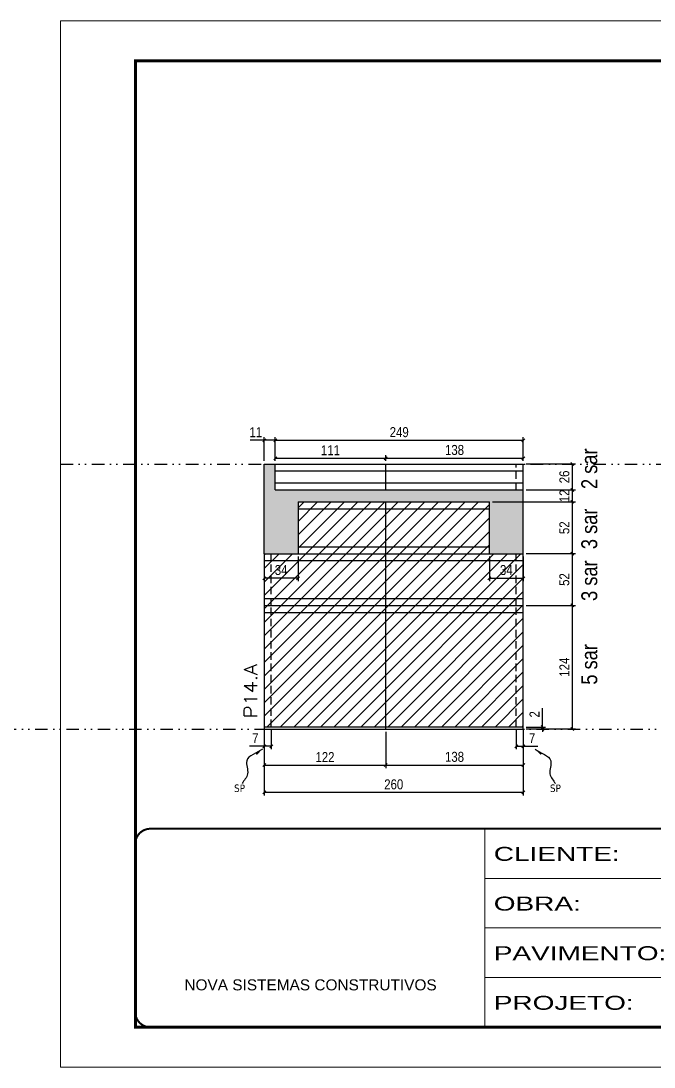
# Model space of a CAD drawing. Extents: x 13513 to 27878, y -21631 to 6985.
# Drawn here: x 19142 to 19778, y 3638 to 4688 of the extents above; entities that cross this region are included whole.
import ezdxf

# ---------------------------------------------------------------- set-up
doc = ezdxf.new("R2010")
doc.units = 0
for name, pattern in [('CONTINUO', [0]), ('DASHED', [0.75, 0.5, -0.25]), ('DIVIDE2', [0.625, 0.25, -0.125, 0, -0.125, 0, -0.125]), ('HIDDEN', [0.375, 0.25, -0.125])]:
    doc.linetypes.add(name, pattern=pattern)
for name, color, linetype in [('COTA', 241, 'Continuous'), ('NOMENCLATURA', 7, 'Continuous'), ('Nível', 160, 'Continuous'), ('Painéis', 200, 'Continuous'), ('SARR_2.2x7', 40, 'Continuous'), ('Sarrafo de Pressão', 42, 'HIDDEN'), ('texto', 7, 'Continuous')]:
    doc.layers.add(name, color=color, linetype=linetype)
for name, color, linetype, lineweight in [('Folhas', 255, 'Continuous', 9), ('Hachura', 251, 'Continuous', 9), ('SARRAFO DE PRESSAO', 251, 'DASHED', 9), ('Texto Seção', 7, 'Continuous', 15)]:
    doc.layers.add(name, color=color, linetype=linetype, lineweight=lineweight)
doc.styles.add('ARIAL', font='arial.ttf')
doc.styles.add('ARIAL_NARROW', font='ARIALN.TTF', dxfattribs={"height": 0.2})
doc.styles.add('COTA TECNICA', font='techl___.ttf', dxfattribs={"height": 10})
doc.styles.add('COTA TECNICA-50', font='techl___.ttf', dxfattribs={"height": 10})
doc.styles.add('REGUA-120', font='ROMANS.shx', dxfattribs={"height": 15})
doc.styles.get("Standard").update_dxf_attribs({"font": 'arial.ttf'})
doc.styles.add('Tecnologia', font='')
doc.styles.get('Tecnologia').set_extended_font_data('Forgotten Futurist')
doc.dimstyles.new('COTA PAINEL-50', dxfattribs={"dimtxt": 10, "dimasz": 3, "dimexe": 3, "dimexo": 3, "dimgap": 3, "dimtad": 1, "dimdec": 1, "dimzin": 12, "dimdsep": 46, "dimtxsty": 'COTA TECNICA-50', "dimblk1": 'OBLIQUE', "dimblk2": 'OBLIQUE', "dimsah": 1, "dimcen": 0.9, "dimclrd": 4, "dimclre": 4, "dimclrt": 240, "dimadec": 1, "dimazin": 3, "dimtfac": 1, "dimtdec": 1, "dimtmove": 0, "dimatfit": 3, "dimfxl": 1, "dimtolj": 1, "dimtzin": 12, "dimarcsym": 0})
doc.dimstyles.new('PAINEL', dxfattribs={"dimtxt": 10, "dimasz": 3, "dimexe": 3, "dimexo": 3, "dimgap": 3, "dimtad": 1, "dimdec": 1, "dimzin": 12, "dimdsep": 46, "dimtxsty": 'COTA TECNICA', "dimblk1": 'OBLIQUE', "dimblk2": 'OBLIQUE', "dimsah": 1, "dimcen": 0.9, "dimclrd": 4, "dimclre": 4, "dimclrt": 240, "dimadec": 1, "dimazin": 3, "dimtfac": 1, "dimtdec": 1, "dimtmove": 0, "dimatfit": 3, "dimfxl": 1, "dimtolj": 1, "dimtzin": 12, "dimarcsym": 0})
doc.dimstyles.get("Standard").update_dxf_attribs({"dimtxt": 0.18, "dimasz": 0.18, "dimexe": 0.18, "dimexo": 0.0625, "dimgap": 0.09, "dimtad": 0, "dimtih": 1, "dimtoh": 1, "dimdec": 4, "dimzin": 0, "dimdsep": 46, "dimtxsty": 'Standard', "dimcen": 0.09, "dimadec": 0, "dimazin": 0, "dimtfac": 1, "dimtdec": 4, "dimtofl": 0, "dimtmove": 0, "dimatfit": 3, "dimfxl": 1, "dimtolj": 1, "dimtzin": 0, "dimarcsym": 0})

# ---------------------------------------------------------------- blocks, each defined once
blk = doc.blocks.new('9999999999')
at = {"color": 30, "linetype": 'CONTINUO'}
for p, q in [((98564.6, 34230.2), (98564.6, 34429.4)), ((98564.6, 34379.6), (99584, 34379.6)), ((98564.6, 34329.8), (99488, 34329.8)), ((99584, 34329.8), (99488, 34329.8)), ((99488, 34329.8), (99488, 34230.2)), ((98564.6, 34280), (99488, 34280))]:
    blk.add_line(p, q, dxfattribs=at)
at = {"color": 30, "linetype": 'CONTINUO', "const_width": 2}
blk.add_lwpolyline([(99584, 34230.2), (99584, 34414.4, 0.414214), (99569, 34429.4), (98229, 34429.4, 0.414214), (98214, 34414.4), (98214, 34245.2, 0.414214), (98229, 34230.2), (99584, 34230.2)], format="xyb", dxfattribs=at)
at = {"layer": 'Folhas'}
blk.add_lwpolyline([(98139, 34190.2), (99624, 34190.2), (99624, 35240.2), (98139, 35240.2)], close=True, dxfattribs=at)
at = {"layer": 'Folhas', "color": 30, "const_width": 3}
blk.add_lwpolyline([(98214, 34230.2), (99584, 34230.2), (99584, 35200.2), (98214, 35200.2)], close=True, dxfattribs=at)
at = {"color": 7, "linetype": 'Continuous', "ltscale": 5, "style": 'ARIAL'}
for s, height, p in [('SKR', 15.48, (98837.7, 34393.1)), ('LEAF LOEFGREN', 15.483, (98837.7, 34343.3)), ('2° SUBSOLO INFERIOR', 15.483, (98837.7, 34293.5)), ('NOVA SISTEMAS CONSTRUTIVOS', 11.059, (98263.2, 34267.2)), ('PILARES', 15.48, (98837.7, 34243.7))]:
    blk.add_text(s, height=height, dxfattribs=at).set_placement(p)
at = {"layer": 'Folhas', "color": 7, "style": 'Tecnologia', "width": 1.5}
for s, p in [('CLIENTE:', (98573.7, 34397.2)), ('OBRA:', (98573.7, 34347.3)), ('PAVIMENTO:', (98573.7, 34297.5)), ('PROJETO:', (98573.7, 34247.7))]:
    blk.add_text(s, height=14, dxfattribs=at).set_placement(p)
blk = doc.blocks.new('_Oblique')
at = {"color": 0, "linetype": 'ByBlock', "lineweight": -2}
blk.add_line((-0.5, -0.5), (0.5, 0.5), dxfattribs=at)
blk = doc.blocks.new('*D1156')
at = {"layer": 'COTA', "color": 4, "lineweight": -2, "transparency": 16777216}
for p, q in [((19386.3, 3975.9), (19386.3, 3910.2)), ((19646.3, 3975.9), (19646.3, 3910.2)), ((19646.3, 3913.2), (19386.3, 3913.2))]:
    blk.add_line(p, q, dxfattribs=at)
at = {"layer": 'Defpoints', "color": 0, "transparency": 16777216}
for p in [(19386.3, 3978.9), (19646.3, 3978.9), (19386.3, 3913.2)]:
    blk.add_point(p, dxfattribs=at)
at = {"layer": 'COTA', "color": 4, "lineweight": -2, "transparency": 16777216, "xscale": 3, "yscale": 3, "zscale": 3, "rotation": 180}
blk.add_blockref('_Oblique', (19386.3, 3913.2), dxfattribs=at)
at = {"layer": 'COTA', "color": 4, "lineweight": -2, "transparency": 16777216, "xscale": 3, "yscale": 3, "zscale": 3}
blk.add_blockref('_Oblique', (19646.3, 3913.2), dxfattribs=at)
at = {"layer": 'COTA', "color": 240, "transparency": 16777216, "insert": (19516.3, 3921.3), "char_height": 10, "attachment_point": 5, "style": 'COTA TECNICA'}
blk.add_mtext('\\A1;260', dxfattribs=at)
blk = doc.blocks.new('*D1157')
at = {"layer": 'COTA', "color": 4, "lineweight": -2, "transparency": 16777216}
for p, q in [((19639.3, 3975.9), (19639.3, 3956.6)), ((19646.3, 3973.9), (19646.3, 3956.6)), ((19639.3, 3959.6), (19646.3, 3959.6)), ((19646.3, 3959.6), (19661, 3959.6))]:
    blk.add_line(p, q, dxfattribs=at)
at = {"layer": 'Defpoints', "color": 0, "transparency": 16777216}
for p in [(19639.3, 3978.9), (19646.3, 3976.9), (19646.3, 3959.6)]:
    blk.add_point(p, dxfattribs=at)
at = {"layer": 'COTA', "color": 4, "lineweight": -2, "transparency": 16777216, "xscale": 3, "yscale": 3, "zscale": 3, "rotation": 180}
blk.add_blockref('_Oblique', (19639.3, 3959.6), dxfattribs=at)
at = {"layer": 'COTA', "color": 4, "lineweight": -2, "transparency": 16777216, "xscale": 3, "yscale": 3, "zscale": 3}
blk.add_blockref('_Oblique', (19646.3, 3959.6), dxfattribs=at)
at = {"layer": 'COTA', "color": 240, "transparency": 16777216, "insert": (19655.2, 3967.7), "char_height": 10, "attachment_point": 5, "style": 'COTA TECNICA-50'}
blk.add_mtext('\\A1;7', dxfattribs=at)
blk = doc.blocks.new('*D1158')
at = {"layer": 'COTA', "color": 4, "lineweight": -2, "transparency": 16777216}
for p, q in [((19386.3, 3973.9), (19386.3, 3956.6)), ((19393.3, 3975.9), (19393.3, 3956.6)), ((19386.3, 3959.6), (19371.6, 3959.6)), ((19393.3, 3959.6), (19386.3, 3959.6))]:
    blk.add_line(p, q, dxfattribs=at)
at = {"layer": 'Defpoints', "color": 0, "transparency": 16777216}
for p in [(19386.3, 3976.9), (19393.3, 3978.9), (19386.3, 3959.6)]:
    blk.add_point(p, dxfattribs=at)
at = {"layer": 'COTA', "color": 4, "lineweight": -2, "transparency": 16777216, "xscale": 3, "yscale": 3, "zscale": 3, "rotation": 180}
blk.add_blockref('_Oblique', (19386.3, 3959.6), dxfattribs=at)
at = {"layer": 'COTA', "color": 4, "lineweight": -2, "transparency": 16777216, "xscale": 3, "yscale": 3, "zscale": 3}
blk.add_blockref('_Oblique', (19393.3, 3959.6), dxfattribs=at)
at = {"layer": 'COTA', "color": 240, "transparency": 16777216, "insert": (19377.4, 3967.7), "char_height": 10, "attachment_point": 5, "style": 'COTA TECNICA-50'}
blk.add_mtext('\\A1;7', dxfattribs=at)
blk = doc.blocks.new('*D1159')
at = {"layer": 'COTA', "color": 4, "lineweight": -2, "transparency": 16777216}
for p, q in [((19665.6, 3978.9), (19665.6, 3997.7)), ((19649.3, 3978.9), (19668.6, 3978.9)), ((19649.3, 3976.9), (19668.6, 3976.9)), ((19665.6, 3976.9), (19665.6, 3978.9)), ((19665.6, 3976.9), (19665.6, 3973.9))]:
    blk.add_line(p, q, dxfattribs=at)
at = {"layer": 'Defpoints', "color": 0, "transparency": 16777216}
for p in [(19646.3, 3978.9), (19646.3, 3976.9), (19665.6, 3976.9)]:
    blk.add_point(p, dxfattribs=at)
at = {"layer": 'COTA', "color": 4, "lineweight": -2, "transparency": 16777216, "xscale": 3, "yscale": 3, "zscale": 3}
for p, rotation in [((19665.6, 3978.9), 270), ((19665.6, 3976.9), 90)]:
    blk.add_blockref('_Oblique', p, dxfattribs=dict(at, rotation=rotation))
at = {"layer": 'COTA', "color": 240, "transparency": 16777216, "insert": (19657.6, 3991.6), "char_height": 10, "attachment_point": 5, "rotation": 90, "style": 'COTA TECNICA-50'}
blk.add_mtext('\\A1;2', dxfattribs=at)
blk = doc.blocks.new('*D1168')
at = {"layer": 'COTA', "color": 4, "linetype": 'ByBlock', "lineweight": -2, "transparency": 16777216}
for p, q in [((19649.3, 4100.9), (19698.7, 4100.9)), ((19695.7, 3976.9), (19695.7, 4100.9)), ((19649.3, 3976.9), (19698.7, 3976.9))]:
    blk.add_line(p, q, dxfattribs=at)
at = {"layer": 'Defpoints', "color": 0, "linetype": 'ByBlock', "transparency": 16777216}
for p in [(19646.3, 4100.9), (19695.7, 4100.9), (19646.3, 3976.9)]:
    blk.add_point(p, dxfattribs=at)
at = {"layer": 'COTA', "color": 4, "linetype": 'ByBlock', "lineweight": -2, "transparency": 16777216, "xscale": 3, "yscale": 3, "zscale": 3}
for p, rotation in [((19695.7, 4100.9), 90), ((19695.7, 3976.9), 270)]:
    blk.add_blockref('_Oblique', p, dxfattribs=dict(at, rotation=rotation))
at = {"layer": 'COTA', "color": 240, "linetype": 'ByBlock', "transparency": 16777216, "insert": (19687.6, 4038.9), "char_height": 10, "attachment_point": 5, "rotation": 90, "style": 'COTA TECNICA'}
blk.add_mtext('\\A1;124', dxfattribs=at)
blk = doc.blocks.new('*D1169')
at = {"layer": 'COTA', "color": 4, "linetype": 'ByBlock', "lineweight": -2, "transparency": 16777216}
for p, q in [((19649.3, 4100.9), (19698.7, 4100.9)), ((19695.7, 3976.9), (19695.7, 4100.9)), ((19649.3, 3976.9), (19698.7, 3976.9))]:
    blk.add_line(p, q, dxfattribs=at)
at = {"layer": 'Defpoints', "color": 0, "linetype": 'ByBlock', "transparency": 16777216}
for p in [(19646.3, 4100.9), (19695.7, 4100.9), (19646.3, 3976.9)]:
    blk.add_point(p, dxfattribs=at)
at = {"layer": 'COTA', "color": 4, "linetype": 'ByBlock', "lineweight": -2, "transparency": 16777216, "xscale": 3, "yscale": 3, "zscale": 3}
for p, rotation in [((19695.7, 4100.9), 90), ((19695.7, 3976.9), 270)]:
    blk.add_blockref('_Oblique', p, dxfattribs=dict(at, rotation=rotation))
at = {"layer": 'COTA', "color": 240, "linetype": 'ByBlock', "transparency": 16777216, "insert": (19687.6, 4038.9), "char_height": 10, "attachment_point": 5, "rotation": 90, "style": 'COTA TECNICA'}
blk.add_mtext('\\A1;124', dxfattribs=at)
blk = doc.blocks.new('*D1170')
at = {"layer": 'COTA', "color": 4, "lineweight": -2, "transparency": 16777216}
for p, q in [((19508.3, 3973.9), (19508.3, 3937.7)), ((19646.3, 3973.9), (19646.3, 3937.7)), ((19508.3, 3940.7), (19646.3, 3940.7))]:
    blk.add_line(p, q, dxfattribs=at)
at = {"layer": 'Defpoints', "color": 0, "transparency": 16777216}
for p in [(19508.3, 3976.9), (19646.3, 3976.9), (19646.3, 3940.7)]:
    blk.add_point(p, dxfattribs=at)
at = {"layer": 'COTA', "color": 4, "lineweight": -2, "transparency": 16777216, "xscale": 3, "yscale": 3, "zscale": 3, "rotation": 180}
blk.add_blockref('_Oblique', (19508.3, 3940.7), dxfattribs=at)
at = {"layer": 'COTA', "color": 4, "lineweight": -2, "transparency": 16777216, "xscale": 3, "yscale": 3, "zscale": 3}
blk.add_blockref('_Oblique', (19646.3, 3940.7), dxfattribs=at)
at = {"layer": 'COTA', "color": 240, "transparency": 16777216, "insert": (19577.3, 3948.9), "char_height": 10, "attachment_point": 5, "style": 'COTA TECNICA'}
blk.add_mtext('\\A1;138', dxfattribs=at)
blk = doc.blocks.new('*D1171')
at = {"layer": 'COTA', "color": 4, "lineweight": -2, "transparency": 16777216}
for p, q in [((19386.3, 3973.9), (19386.3, 3937.7)), ((19508.3, 3973.9), (19508.3, 3937.7)), ((19386.3, 3940.7), (19508.3, 3940.7))]:
    blk.add_line(p, q, dxfattribs=at)
at = {"layer": 'Defpoints', "color": 0, "transparency": 16777216}
for p in [(19386.3, 3976.9), (19508.3, 3976.9), (19508.3, 3940.7)]:
    blk.add_point(p, dxfattribs=at)
at = {"layer": 'COTA', "color": 4, "lineweight": -2, "transparency": 16777216, "xscale": 3, "yscale": 3, "zscale": 3, "rotation": 180}
blk.add_blockref('_Oblique', (19386.3, 3940.7), dxfattribs=at)
at = {"layer": 'COTA', "color": 4, "lineweight": -2, "transparency": 16777216, "xscale": 3, "yscale": 3, "zscale": 3}
blk.add_blockref('_Oblique', (19508.3, 3940.7), dxfattribs=at)
at = {"layer": 'COTA', "color": 240, "transparency": 16777216, "insert": (19447.3, 3948.7), "char_height": 10, "attachment_point": 5, "style": 'COTA TECNICA'}
blk.add_mtext('\\A1;122', dxfattribs=at)
blk = doc.blocks.new('*D1176')
at = {"layer": 'COTA', "color": 4, "lineweight": -2, "transparency": 16777216}
for p, q in [((19649.3, 4152.9), (19698.7, 4152.9)), ((19695.7, 4100.9), (19695.7, 4152.9)), ((19649.3, 4100.9), (19698.7, 4100.9))]:
    blk.add_line(p, q, dxfattribs=at)
at = {"layer": 'Defpoints', "color": 0, "transparency": 16777216}
for p in [(19646.3, 4152.9), (19695.7, 4152.9), (19646.3, 4100.9)]:
    blk.add_point(p, dxfattribs=at)
at = {"layer": 'COTA', "color": 4, "lineweight": -2, "transparency": 16777216, "xscale": 3, "yscale": 3, "zscale": 3}
for p, rotation in [((19695.7, 4152.9), 90), ((19695.7, 4100.9), 270)]:
    blk.add_blockref('_Oblique', p, dxfattribs=dict(at, rotation=rotation))
at = {"layer": 'COTA', "color": 240, "transparency": 16777216, "insert": (19687.6, 4126.9), "char_height": 10, "attachment_point": 5, "rotation": 90, "style": 'COTA TECNICA'}
blk.add_mtext('\\A1;52', dxfattribs=at)
blk = doc.blocks.new('*D1177')
at = {"layer": 'COTA', "color": 4, "lineweight": -2, "transparency": 16777216}
for p, q in [((19649.3, 4216.9), (19698.7, 4216.9)), ((19695.7, 4204.9), (19695.7, 4216.9)), ((19615.3, 4204.9), (19698.7, 4204.9))]:
    blk.add_line(p, q, dxfattribs=at)
at = {"layer": 'Defpoints', "color": 0, "transparency": 16777216}
for p in [(19646.3, 4216.9), (19695.7, 4216.9), (19612.3, 4204.9)]:
    blk.add_point(p, dxfattribs=at)
at = {"layer": 'COTA', "color": 4, "lineweight": -2, "transparency": 16777216, "xscale": 3, "yscale": 3, "zscale": 3}
for p, rotation in [((19695.7, 4216.9), 90), ((19695.7, 4204.9), 270)]:
    blk.add_blockref('_Oblique', p, dxfattribs=dict(at, rotation=rotation))
at = {"layer": 'COTA', "color": 240, "transparency": 16777216, "insert": (19687.6, 4210.9), "char_height": 10, "attachment_point": 5, "rotation": 90, "style": 'COTA TECNICA'}
blk.add_mtext('\\A1;12', dxfattribs=at)
blk = doc.blocks.new('*D1178')
at = {"layer": 'COTA', "color": 4, "lineweight": -2, "transparency": 16777216}
for p, q in [((19649.3, 4242.9), (19698.7, 4242.9)), ((19695.7, 4216.9), (19695.7, 4242.9)), ((19649.3, 4216.9), (19698.7, 4216.9))]:
    blk.add_line(p, q, dxfattribs=at)
at = {"layer": 'Defpoints', "color": 0, "transparency": 16777216}
for p in [(19646.3, 4242.9), (19695.7, 4242.9), (19646.3, 4216.9)]:
    blk.add_point(p, dxfattribs=at)
at = {"layer": 'COTA', "color": 4, "lineweight": -2, "transparency": 16777216, "xscale": 3, "yscale": 3, "zscale": 3}
for p, rotation in [((19695.7, 4242.9), 90), ((19695.7, 4216.9), 270)]:
    blk.add_blockref('_Oblique', p, dxfattribs=dict(at, rotation=rotation))
at = {"layer": 'COTA', "color": 240, "transparency": 16777216, "insert": (19687.6, 4229.9), "char_height": 10, "attachment_point": 5, "rotation": 90, "style": 'COTA TECNICA'}
blk.add_mtext('\\A1;26', dxfattribs=at)
blk = doc.blocks.new('*D1179')
at = {"layer": 'COTA', "color": 4, "lineweight": -2, "transparency": 16777216}
for p, q in [((19386.3, 4266.7), (19372.2, 4266.7)), ((19386.3, 4245.9), (19386.3, 4269.7)), ((19397.3, 4266.7), (19386.3, 4266.7)), ((19397.3, 4245.9), (19397.3, 4269.7))]:
    blk.add_line(p, q, dxfattribs=at)
at = {"layer": 'Defpoints', "color": 0, "transparency": 16777216}
for p in [(19386.3, 4266.7), (19386.3, 4242.9), (19397.3, 4242.9)]:
    blk.add_point(p, dxfattribs=at)
at = {"layer": 'COTA', "color": 4, "lineweight": -2, "transparency": 16777216, "xscale": 3, "yscale": 3, "zscale": 3, "rotation": 180}
blk.add_blockref('_Oblique', (19386.3, 4266.7), dxfattribs=at)
at = {"layer": 'COTA', "color": 4, "lineweight": -2, "transparency": 16777216, "xscale": 3, "yscale": 3, "zscale": 3}
blk.add_blockref('_Oblique', (19397.3, 4266.7), dxfattribs=at)
at = {"layer": 'COTA', "color": 240, "transparency": 16777216, "insert": (19377.8, 4274.8), "char_height": 10, "attachment_point": 5, "style": 'COTA TECNICA'}
blk.add_mtext('\\A1;11', dxfattribs=at)
blk = doc.blocks.new('*D1180')
at = {"layer": 'COTA', "color": 4, "lineweight": -2, "transparency": 16777216}
for p, q in [((19397.3, 4245.9), (19397.3, 4269.7)), ((19397.3, 4266.7), (19646.3, 4266.7)), ((19646.3, 4245.9), (19646.3, 4269.7))]:
    blk.add_line(p, q, dxfattribs=at)
at = {"layer": 'Defpoints', "color": 0, "transparency": 16777216}
for p in [(19646.3, 4266.7), (19397.3, 4242.9), (19646.3, 4242.9)]:
    blk.add_point(p, dxfattribs=at)
at = {"layer": 'COTA', "color": 4, "lineweight": -2, "transparency": 16777216, "xscale": 3, "yscale": 3, "zscale": 3, "rotation": 180}
blk.add_blockref('_Oblique', (19397.3, 4266.7), dxfattribs=at)
at = {"layer": 'COTA', "color": 4, "lineweight": -2, "transparency": 16777216, "xscale": 3, "yscale": 3, "zscale": 3}
blk.add_blockref('_Oblique', (19646.3, 4266.7), dxfattribs=at)
at = {"layer": 'COTA', "color": 240, "transparency": 16777216, "insert": (19521.8, 4274.8), "char_height": 10, "attachment_point": 5, "style": 'COTA TECNICA'}
blk.add_mtext('\\A1;249', dxfattribs=at)
blk = doc.blocks.new('*D1181')
at = {"layer": 'COTA', "color": 4, "lineweight": -2, "transparency": 16777216}
for p, q in [((19397.3, 4245.9), (19397.3, 4251.7)), ((19397.3, 4248.7), (19508.3, 4248.7)), ((19508.3, 4245.9), (19508.3, 4251.7))]:
    blk.add_line(p, q, dxfattribs=at)
at = {"layer": 'Defpoints', "color": 0, "transparency": 16777216}
for p in [(19397.3, 4242.9), (19508.3, 4248.7), (19508.3, 4242.9)]:
    blk.add_point(p, dxfattribs=at)
at = {"layer": 'COTA', "color": 4, "lineweight": -2, "transparency": 16777216, "xscale": 3, "yscale": 3, "zscale": 3, "rotation": 180}
blk.add_blockref('_Oblique', (19397.3, 4248.7), dxfattribs=at)
at = {"layer": 'COTA', "color": 4, "lineweight": -2, "transparency": 16777216, "xscale": 3, "yscale": 3, "zscale": 3}
blk.add_blockref('_Oblique', (19508.3, 4248.7), dxfattribs=at)
at = {"layer": 'COTA', "color": 240, "transparency": 16777216, "insert": (19452.8, 4256.7), "char_height": 10, "attachment_point": 5, "style": 'COTA TECNICA'}
blk.add_mtext('\\A1;111', dxfattribs=at)
blk = doc.blocks.new('*D1182')
at = {"layer": 'COTA', "color": 4, "lineweight": -2, "transparency": 16777216}
for p, q in [((19508.3, 4245.9), (19508.3, 4251.7)), ((19508.3, 4248.7), (19646.3, 4248.7)), ((19646.3, 4245.9), (19646.3, 4251.7))]:
    blk.add_line(p, q, dxfattribs=at)
at = {"layer": 'Defpoints', "color": 0, "transparency": 16777216}
for p in [(19508.3, 4242.9), (19646.3, 4248.7), (19646.3, 4242.9)]:
    blk.add_point(p, dxfattribs=at)
at = {"layer": 'COTA', "color": 4, "lineweight": -2, "transparency": 16777216, "xscale": 3, "yscale": 3, "zscale": 3, "rotation": 180}
blk.add_blockref('_Oblique', (19508.3, 4248.7), dxfattribs=at)
at = {"layer": 'COTA', "color": 4, "lineweight": -2, "transparency": 16777216, "xscale": 3, "yscale": 3, "zscale": 3}
blk.add_blockref('_Oblique', (19646.3, 4248.7), dxfattribs=at)
at = {"layer": 'COTA', "color": 240, "transparency": 16777216, "insert": (19577.3, 4256.9), "char_height": 10, "attachment_point": 5, "style": 'COTA TECNICA'}
blk.add_mtext('\\A1;138', dxfattribs=at)
blk = doc.blocks.new('*D1190')
at = {"layer": 'COTA', "color": 4, "lineweight": -2, "transparency": 16777216}
for p, q in [((19615.3, 4204.9), (19698.7, 4204.9)), ((19695.7, 4152.9), (19695.7, 4204.9)), ((19649.3, 4152.9), (19698.7, 4152.9))]:
    blk.add_line(p, q, dxfattribs=at)
at = {"layer": 'Defpoints', "color": 0, "transparency": 16777216}
for p in [(19612.3, 4204.9), (19695.7, 4204.9), (19646.3, 4152.9)]:
    blk.add_point(p, dxfattribs=at)
at = {"layer": 'COTA', "color": 4, "lineweight": -2, "transparency": 16777216, "xscale": 3, "yscale": 3, "zscale": 3}
for p, rotation in [((19695.7, 4204.9), 90), ((19695.7, 4152.9), 270)]:
    blk.add_blockref('_Oblique', p, dxfattribs=dict(at, rotation=rotation))
at = {"layer": 'COTA', "color": 240, "transparency": 16777216, "insert": (19687.6, 4178.9), "char_height": 10, "attachment_point": 5, "rotation": 90, "style": 'COTA TECNICA'}
blk.add_mtext('\\A1;52', dxfattribs=at)
blk = doc.blocks.new('*D1191')
at = {"layer": 'COTA', "color": 4, "lineweight": -2, "transparency": 16777216}
for p, q in [((19386.3, 4149.9), (19386.3, 4125.2)), ((19420.3, 4149.9), (19420.3, 4125.2)), ((19420.3, 4128.2), (19386.3, 4128.2))]:
    blk.add_line(p, q, dxfattribs=at)
at = {"layer": 'Defpoints', "color": 0, "transparency": 16777216}
for p in [(19386.3, 4152.9), (19420.3, 4152.9), (19386.3, 4128.2)]:
    blk.add_point(p, dxfattribs=at)
at = {"layer": 'COTA', "color": 4, "lineweight": -2, "transparency": 16777216, "xscale": 3, "yscale": 3, "zscale": 3, "rotation": 180}
blk.add_blockref('_Oblique', (19386.3, 4128.2), dxfattribs=at)
at = {"layer": 'COTA', "color": 4, "lineweight": -2, "transparency": 16777216, "xscale": 3, "yscale": 3, "zscale": 3}
blk.add_blockref('_Oblique', (19420.3, 4128.2), dxfattribs=at)
at = {"layer": 'COTA', "color": 240, "transparency": 16777216, "insert": (19403.3, 4136.4), "char_height": 10, "attachment_point": 5, "style": 'COTA TECNICA'}
blk.add_mtext('\\A1;34', dxfattribs=at)
blk = doc.blocks.new('*D1192')
at = {"layer": 'COTA', "color": 4, "lineweight": -2, "transparency": 16777216}
for p, q in [((19612.3, 4149.9), (19612.3, 4125.2)), ((19646.3, 4149.9), (19646.3, 4125.2)), ((19612.3, 4128.2), (19646.3, 4128.2))]:
    blk.add_line(p, q, dxfattribs=at)
at = {"layer": 'Defpoints', "color": 0, "transparency": 16777216}
for p in [(19612.3, 4152.9), (19646.3, 4152.9), (19646.3, 4128.2)]:
    blk.add_point(p, dxfattribs=at)
at = {"layer": 'COTA', "color": 4, "lineweight": -2, "transparency": 16777216, "xscale": 3, "yscale": 3, "zscale": 3, "rotation": 180}
blk.add_blockref('_Oblique', (19612.3, 4128.2), dxfattribs=at)
at = {"layer": 'COTA', "color": 4, "lineweight": -2, "transparency": 16777216, "xscale": 3, "yscale": 3, "zscale": 3}
blk.add_blockref('_Oblique', (19646.3, 4128.2), dxfattribs=at)
at = {"layer": 'COTA', "color": 240, "transparency": 16777216, "insert": (19629.3, 4136.4), "char_height": 10, "attachment_point": 5, "style": 'COTA TECNICA'}
blk.add_mtext('\\A1;34', dxfattribs=at)

msp = doc.modelspace()

# ---------------------------------------------------------------- hatches: boundary and pattern name
at = {"layer": 'COTA'}
h = msp.add_hatch(dxfattribs=at)
h.set_pattern_fill('AR-CONC', color=256, scale=0.03)
h.paths.add_polyline_path([(19420.31, 4204.86), (19612.31, 4204.86), (19612.31, 4152.86), (19646.31, 4152.86), (19646.31, 4216.86), (19397.31, 4216.86), (19397.31, 4242.86), (19386.31, 4242.86), (19386.31, 4152.86), (19420.31, 4152.86)])
at = {"layer": 'Hachura', "linetype": 'ByBlock'}
h = msp.add_hatch(dxfattribs=at)
h.set_pattern_fill('ANSI31', color=256, scale=3)
h.paths.add_polyline_path([(19508.31, 4152.86), (19508.31, 4204.86), (19420.31, 4204.86), (19420.31, 4152.86)])
h.paths.add_polyline_path([(19612.31, 4152.86), (19612.31, 4204.86), (19508.31, 4204.86), (19508.31, 4152.86)])
h.paths.add_polyline_path([(19508.31, 4152.86), (19508.31, 4100.86), (19646.31, 4100.86), (19646.31, 4152.86)])
h.paths.add_polyline_path([(19386.31, 4152.86), (19386.31, 4100.86), (19508.31, 4100.86), (19508.31, 4152.86)])
h.paths.add_polyline_path([(19508.31, 3978.86), (19508.31, 4100.86), (19386.31, 4100.86), (19386.31, 3978.86)])
h.paths.add_polyline_path([(19646.31, 3978.86), (19646.31, 4100.86), (19508.31, 4100.86), (19508.31, 3978.86)])
h.paths.add_polyline_path([(19822.73, 4100.86), (19822.73, 3978.86), (19944.73, 3978.86), (19944.73, 4100.86)])
h.paths.add_polyline_path([(19944.73, 4188.86), (19822.73, 4188.86), (19822.73, 4100.86), (19944.73, 4100.86)])
h.paths.add_polyline_path([(20082.73, 4100.86), (20082.73, 4188.86), (19944.73, 4188.86), (19944.73, 4100.86)])
h.paths.add_polyline_path([(20082.73, 3978.86), (20082.73, 4100.86), (19944.73, 4100.86), (19944.73, 3978.86)])
h.paths.add_polyline_path([(20307.78, 4188.86), (20288.78, 4188.86), (20288.78, 3978.86), (20307.78, 3978.86)])
h.paths.add_polyline_path([(20502.99, 4152.86), (20483.99, 4152.86), (20483.99, 3978.86), (20502.99, 3978.86)])

# ---------------------------------------------------------------- linework, layer by layer
at = {"layer": 'COTA'}
for p, q in [((19386.31, 4152.86), (19386.31, 4242.86)), ((19386.31, 4242.86), (19397.31, 4242.86)), ((19646.31, 4152.86), (19646.31, 4216.86))]:
    msp.add_line(p, q, dxfattribs=at)
at = {"layer": 'Nível', "color": 4, "linetype": 'DIVIDE2', "ltscale": 50}
for p, q in [((19181.97, 4242.86), (21531.15, 4242.86)), ((13526.77, 3976.86), (21531.15, 3976.86))]:
    msp.add_line(p, q, dxfattribs=at)
at = {"layer": 'Painéis'}
for p, q in [((19397.31, 4242.86), (19646.31, 4242.86)), ((19397.31, 4216.86), (19397.31, 4242.86)), ((19508.31, 4216.86), (19508.31, 4242.86)), ((19646.31, 4216.86), (19646.31, 4242.86)), ((19397.31, 4216.86), (19646.31, 4216.86)), ((19420.31, 4204.86), (19612.31, 4204.86)), ((19420.31, 4204.86), (19420.31, 4152.86)), ((19508.31, 3976.86), (19508.31, 4204.86)), ((19612.31, 4152.86), (19612.31, 4204.86)), ((19386.31, 4152.86), (19386.31, 3978.86)), ((19386.31, 4152.86), (19646.31, 4152.86)), ((19646.31, 3978.86), (19646.31, 4152.86)), ((19386.31, 4100.86), (19646.31, 4100.86))]:
    msp.add_line(p, q, dxfattribs=at)
msp.add_lwpolyline([(19646.31, 3978.86), (19386.31, 3978.86), (19386.31, 3976.86), (19646.31, 3976.86)], close=True, dxfattribs=at)
at = {"layer": 'SARR_2.2x7'}
for p, q in [((19397.31, 4235.86), (19646.31, 4235.86)), ((19397.31, 4223.86), (19646.31, 4223.86)), ((19420.31, 4197.86), (19612.31, 4197.86)), ((19420.31, 4159.86), (19612.31, 4159.86)), ((19386.31, 4145.86), (19646.31, 4145.86)), ((19386.31, 4107.86), (19646.31, 4107.86)), ((19386.31, 4093.86), (19646.31, 4093.86))]:
    msp.add_line(p, q, dxfattribs=at)
at = {"layer": 'Sarrafo de Pressão', "ltscale": 30}
for p, q in [((19639.31, 4216.86), (19639.31, 4242.86)), ((19393.31, 4100.86), (19393.31, 4152.86)), ((19639.31, 4100.86), (19639.31, 4152.86)), ((19393.31, 3978.86), (19393.31, 4100.86)), ((19639.31, 3978.86), (19639.31, 4100.86))]:
    msp.add_line(p, q, dxfattribs=at)

# ---------------------------------------------------------------- block references
at = {"layer": 'SARRAFO DE PRESSAO', "color": 6, "linetype": 'ByBlock'}
msp.add_blockref('9999999999', (-78957.01, -30552.63), dxfattribs=at)

# ---------------------------------------------------------------- texts
at = {"layer": 'NOMENCLATURA', "style": 'ARIAL_NARROW'}
for s, p in [('2 sar', (19720.55, 4217.71)), ('3 sar', (19720.55, 4157.4)), ('3 sar', (19720.55, 4105.4)), ('5 sar', (19720.55, 4021.38))]:
    msp.add_text(s, height=16, rotation=90, dxfattribs=at).set_placement(p)
at = {"layer": 'texto', "color": 0, "char_height": 7.5, "attachment_point": 5}
for insert in [(19361.53, 3917.37), (19678.56, 3917.37)]:
    msp.add_mtext('{\\fTahoma|b0|i0|c0|p34;\\C4;SP}', dxfattribs=dict(at, insert=insert))
at = {"layer": 'Texto Seção', "style": 'REGUA-120', "width": 1.1}
msp.add_text('P14.A', height=13, rotation=90, dxfattribs=at).set_placement((19379.06, 3987.62))

# ---------------------------------------------------------------- dimensions: what is measured, and where the dimension line sits
at = {"layer": 'COTA'}
for base, p1, p2, dimstyle, picture, middle in [((19386.31, 4266.71), (19397.31, 4242.86), (19386.31, 4242.86), 'PAINEL', '*D1179', (19377.77, 4274.76)), ((19646.31, 4266.71), (19397.31, 4242.86), (19646.31, 4242.86), 'PAINEL', '*D1180', (19521.81, 4274.81)), ((19508.31, 4248.67), (19397.31, 4242.86), (19508.31, 4242.86), 'PAINEL', '*D1181', (19452.81, 4256.73)), ((19386.31, 4128.22), (19420.31, 4152.86), (19386.31, 4152.86), 'PAINEL', '*D1191', (19403.31, 4136.44)), ((19646.31, 4128.22), (19612.31, 4152.86), (19646.31, 4152.86), 'PAINEL', '*D1192', (19629.31, 4136.44)), ((19508.31, 3940.68), (19386.31, 3976.86), (19508.31, 3976.86), 'PAINEL', '*D1171', (19447.31, 3948.74)), ((19646.31, 3959.62), (19639.31, 3978.86), (19646.31, 3976.86), 'COTA PAINEL-50', '*D1157', (19655.18, 3967.69))]:
    dim = msp.add_linear_dim(base=base, p1=p1, p2=p2, dimstyle=dimstyle, dxfattribs=at)
    dim.commit()
    dim.dimension.update_dxf_attribs({"geometry": picture, "text_midpoint": middle})
for base, p1, p2, picture, middle in [((19646.31, 4248.67), (19508.31, 4242.86), (19646.31, 4242.86), '*D1182', (19577.31, 4256.91)), ((19646.31, 3940.68), (19508.31, 3976.86), (19646.31, 3976.86), '*D1170', (19577.31, 3948.92))]:
    dim = msp.add_linear_dim(base=base, p1=p1, p2=p2, dimstyle='PAINEL', override={"dimtmove": 1}, dxfattribs=at)
    dim.commit()
    dim.dimension.update_dxf_attribs({"geometry": picture, "text_midpoint": middle})
for base, p1, p2, angle, dimstyle, picture, middle in [((19695.68, 4242.86), (19646.31, 4216.86), (19646.31, 4242.86), 90, 'PAINEL', '*D1178', (19687.58, 4229.86)), ((19695.68, 4204.86), (19646.31, 4152.86), (19612.31, 4204.86), 90, 'PAINEL', '*D1190', (19687.57, 4178.86)), ((19695.68, 4152.86), (19646.31, 4100.86), (19646.31, 4152.86), 90, 'PAINEL', '*D1176', (19687.57, 4126.86)), ((19386.31, 3959.62), (19393.31, 3978.86), (19386.31, 3976.86), 180, 'COTA PAINEL-50', '*D1158', (19377.45, 3967.69))]:
    dim = msp.add_linear_dim(base=base, p1=p1, p2=p2, angle=angle, dimstyle=dimstyle, dxfattribs=at)
    dim.commit()
    dim.dimension.update_dxf_attribs({"geometry": picture, "text_midpoint": middle})
for base, p1, p2, dimstyle, picture, middle in [((19695.68, 4216.86), (19612.31, 4204.86), (19646.31, 4216.86), 'PAINEL', '*D1177', (19695.68, 4210.86)), ((19665.57, 3976.86), (19646.31, 3978.86), (19646.31, 3976.86), 'COTA PAINEL-50', '*D1159', (19665.57, 3991.61))]:
    dim = msp.add_linear_dim(base=base, p1=p1, p2=p2, angle=90, dimstyle=dimstyle, dxfattribs=at)
    dim.commit()
    dim.dimension.update_dxf_attribs({"geometry": picture, "text_midpoint": middle, "dimtype": 160})
at = {"layer": 'COTA', "linetype": 'ByBlock'}
for picture in ['*D1168', '*D1169']:
    dim = msp.add_aligned_dim(p1=(19646.31, 3976.86), p2=(19646.31, 4100.86), distance=-49.37, dimstyle='PAINEL', dxfattribs=at)
    dim.commit()
    dim.dimension.update_dxf_attribs({"geometry": picture, "text_midpoint": (19687.6, 4038.86)})
at = {"layer": 'COTA'}
dim = msp.add_linear_dim(base=(19386.31, 3913.24), p1=(19646.31, 3978.86), p2=(19386.31, 3978.86), angle=180, dimstyle='PAINEL', override={"dimarcsym": 2}, dxfattribs=at)
dim.commit()
dim.dimension.update_dxf_attribs({"geometry": '*D1156', "text_midpoint": (19516.31, 3921.35)})

# ---------------------------------------------------------------- leaders
at = {"layer": 'COTA', "path_type": 1}
for points in [[(19384.48, 3956.68), (19368.7, 3944.84), (19369.62, 3931.84), (19364.07, 3922.06)], [(19658.14, 3956.68), (19673.92, 3944.84), (19673, 3931.84), (19678.55, 3922.06)]]:
    msp.add_leader(points, dimstyle='Standard', override={"dimasz": 8}, dxfattribs=at)

doc.saveas('drawing.dxf')
